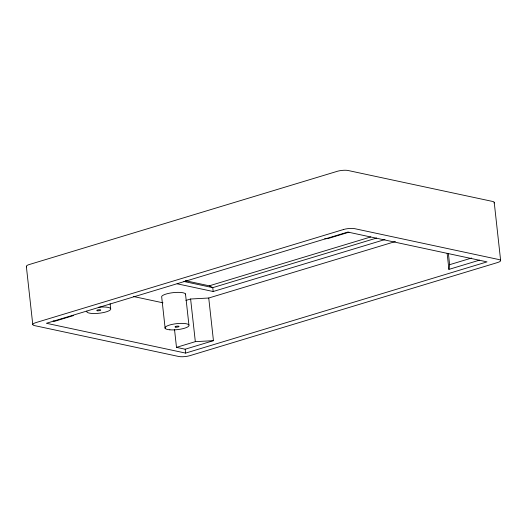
<?xml version="1.0" encoding="UTF-8"?>
<svg xmlns="http://www.w3.org/2000/svg" width="527" height="527" viewBox="0 0 527 527"><rect width="100%" height="100%" fill="white"/><g stroke="black" fill="none" stroke-linecap="round" stroke-linejoin="round"><path stroke-width="0.79" d="M479.524 260.14L448.912 269.402L449.63 264.686L448.385 253.421M73.516 315.568L54.676 321.272L53.095 320.93M349.012 232.183L327.82 238.599L324.672 238.771M185.287 280.674L209.291 285.818L370.744 236.952M376.647 238.039L212.763 287.643L183.916 281.464M177.138 283.796L213.191 291.517L384.954 239.535M185.906 300.43L190.616 299.007L208.738 298.018L395.382 241.531M174.536 329.652L176.492 347.359L195.326 341.654L213.448 340.666L208.738 298.018M449.63 264.686L471.606 258.039M176.492 347.359L185.188 349.223L213.448 340.666M185.616 353.097L487.014 261.879L347.8 232.064L46.402 323.282L185.616 353.097L185.188 349.223M133.311 296.47L162.968 302.821M209.291 285.818L212.763 287.643L213.191 291.517M494.227 202.44L500.65 260.601M447.14 253.309L448.912 269.402M190.616 299.007L195.326 341.654M185.491 293.954L188.916 324.968M165.142 328.308L161.723 297.294A12.081 3.004 -6.3 0 1 173.423 292.617A12.081 3.004 -6.3 0 1 185.537 294.738M110.11 303.69L110.65 308.585M26.35 266.398L32.773 324.56M493.99 202.987A8.057 2.003 -6.3 0 0 493.094 201.551L347.609 170.399A8.057 2.003 -6.3 0 0 337.926 171.117L28.61 264.732A8.057 2.003 -6.3 0 0 26.653 266.893M98.582 307.254A12.081 3.004 -6.3 0 1 110.775 309.099A12.081 3.004 -6.3 0 1 97.903 313.361A12.081 3.004 -6.3 0 1 86.83 311.141M343.485 229.515L35.81 322.636A8.057 2.003 -6.3 0 0 34.499 325.6L178.686 356.483A8.057 2.003 -6.3 0 0 189.937 355.646L497.613 262.525A8.057 2.003 -6.3 0 0 498.924 259.561L354.737 228.678A8.057 2.003 -6.3 0 0 343.485 229.515M97.614 310.792A2.016 0.501 -6.3 0 0 100.762 310.093A2.016 0.501 -6.3 0 0 97.923 309.889A2.016 0.501 -6.3 0 0 97.614 310.792M169.865 329.81A12.081 3.004 -6.3 0 0 188.962 325.752A12.081 3.004 -6.3 0 0 172.263 324.362A12.081 3.004 -6.3 0 0 169.865 329.81M175.834 327.168A2.016 0.501 -6.3 0 0 179.022 326.49A2.016 0.501 -6.3 0 0 176.235 326.259A2.016 0.501 -6.3 0 0 175.834 327.168"/></g></svg>
